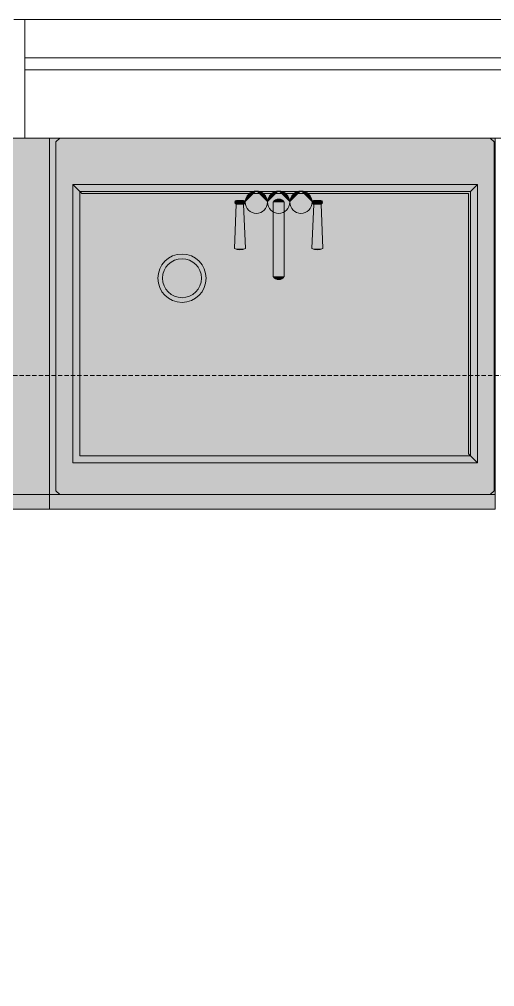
# Model space of a CAD drawing. Header units: inches. Extents: x 99 to 12024, y -5408 to 2559.
# Drawn here: x 7963.5 to 7995.5, y -4464.2 to -4399 of the extents above; entities that cross this region are included whole.
import ezdxf

# ---------------------------------------------------------------- set-up
doc = ezdxf.new("R2010")
doc.units = ezdxf.units.IN
doc.header["$LTSCALE"] = 96
doc.header["$MEASUREMENT"] = 0
doc.linetypes.add('Dash', pattern=[0.225, 0.15, -0.075])
doc.linetypes.add('Dot', pattern=[0.15, 0.075, -0.075])
for name, color, linetype, lineweight, true_color in [('Cabinets_  Base', 7, 'Dot', 5, 0xd4b6b5), ('Cabinets_ Countertops', 7, 'Continuous', 5, 0x804040), ('CAD_  Default', 7, 'Continuous', 18, 0x000000)]:
    doc.layers.add(name, color=color, linetype=linetype, lineweight=lineweight, true_color=true_color)
for name, color, linetype, lineweight in [('Doors', 5, 'Continuous', 5), ('Fixtures_ Interior', 231, 'Continuous', 0), ('Windows', 5, 'Continuous', 5)]:
    doc.layers.add(name, color=color, linetype=linetype, lineweight=lineweight)

# ---------------------------------------------------------------- blocks, each defined once
blk = doc.blocks.new('Plumbing_Sinks_Kitchen Sinks_With Fixtures_Apron Front_Rectangular Apron Front')
at = {"layer": 'Fixtures_ Interior', "color": 17, "lineweight": 0, "true_color": 0x804040, "transparency": 33554687}
blk.add_line((-13.138, 20.406), (-13.616, 20.885), dxfattribs=at)
for points in [[(-14.472, 24.013), (14.509, 24.013), (14.759, 23.763), (14.759, 0.26), (14.509, 0.01), (-14.472, 0.01), (-14.722, 0.26), (-14.722, 23.763)], [(-13.138, 20.406), (13.155, 20.406), (13.155, 2.613), (-13.138, 2.613)]]:
    blk.add_lwpolyline(points, close=True, dxfattribs=at)
blk.add_lwpolyline([(-13.616, 2.135), (-13.013, 2.738), (-13.013, 20.281), (13.03, 20.281), (13.634, 20.885), (13.634, 2.135), (-13.616, 2.135), (-13.616, 20.885), (13.634, 20.885)], dxfattribs=at)
for points in [[(-2.586, 19.57), (-2.461, 16.57, -0.236068), (-3.211, 16.57), (-3.086, 19.57)], [(-3.086, 19.57, -0.767327), (-3.073, 19.82), (-2.583, 19.82, -0.767327), (-2.57, 19.57)], [(-0.604, 19.695, -0.57735), (0.146, 19.695), (0.146, 14.695, -0.57735), (-0.604, 14.695)], [(2.128, 19.57), (2.628, 19.57), (2.753, 16.57, -0.236068), (2.003, 16.57)], [(2.117, 19.57, -0.767327), (2.129, 19.82), (2.62, 19.82, -0.767327), (2.633, 19.57)]]:
    blk.add_lwpolyline(points, format="xyb", close=True, dxfattribs=at)
for centre, radius in [((-1.729, 19.695), 0.75), ((-0.229, 19.695), 0.75), ((1.271, 19.695), 0.75), ((6.278, 14.576), 1.625), ((6.278, 14.576), 1.312)]:
    blk.add_circle(centre, radius, dxfattribs=at)
at = {"layer": 'Fixtures_ Interior', "color": 7, "lineweight": 0, "true_color": 0xffffff, "transparency": 33554687}
for points in [[(-14.472, 0.01), (-14.722, 0.26), (-14.472, 0.01), (-14.472, 24.013)], [(-14.472, 24.013), (-14.722, 0.26), (-14.472, 24.013), (-14.722, 23.763)], [(14.509, 24.013), (14.509, 0.01), (14.509, 24.013), (-14.472, 0.01)], [(-14.472, 24.013), (14.509, 24.013), (-14.472, 24.013), (-14.472, 0.01)], [(14.759, 23.763), (14.509, 0.01), (14.759, 23.763), (14.509, 24.013)], [(14.759, 0.26), (14.509, 0.01), (14.759, 0.26), (14.759, 23.763)], [(-13.138, 2.613), (-13.138, 20.406), (-13.138, 2.613), (13.155, 20.406)], [(13.155, 20.406), (13.155, 2.613), (13.155, 20.406), (-13.138, 2.613)], [(-1.729, 20.445), (-2.434, 19.951), (-2.479, 19.695), (-2.468, 19.825)], [(-1.729, 20.445), (-2.479, 19.695), (-2.434, 19.438), (-2.468, 19.564)], [(-1.729, 20.445), (-2.304, 20.177), (-2.434, 19.951), (-2.379, 20.07)], [(-1.729, 20.445), (-2.434, 19.438), (-2.304, 19.212), (-2.379, 19.32)], [(-1.729, 20.445), (-2.104, 20.344), (-2.304, 20.177), (-2.211, 20.269)], [(-1.729, 20.445), (-2.304, 19.212), (-2.104, 19.045), (-2.211, 19.12)], [(-1.729, 20.445), (-1.859, 20.433), (-2.104, 20.344), (-1.986, 20.399)], [(-1.729, 20.445), (-2.104, 19.045), (-1.859, 18.956), (-1.986, 18.99)], [(-1.729, 20.445), (-1.859, 18.956), (-1.599, 18.956), (-1.729, 18.945)], [(-1.729, 20.445), (-1.599, 18.956), (-1.354, 19.045), (-1.473, 18.99)], [(-1.729, 20.445), (-1.354, 19.045), (-1.155, 19.212), (-1.247, 19.12)], [(-1.729, 20.445), (-1.155, 19.212), (-1.024, 19.438), (-1.08, 19.32)], [(-1.729, 20.445), (-1.024, 19.438), (-0.979, 19.695), (-0.99, 19.564)], [(-1.729, 20.445), (-0.979, 19.695), (-1.024, 19.951), (-0.99, 19.825)], [(-1.729, 20.445), (-1.024, 19.951), (-1.155, 20.177), (-1.08, 20.07)], [(-1.729, 20.445), (-1.155, 20.177), (-1.354, 20.344), (-1.247, 20.269)], [(-1.729, 20.445), (-1.354, 20.344), (-1.599, 20.433), (-1.473, 20.399)], [(-0.229, 20.445), (-0.934, 19.951), (-0.979, 19.695), (-0.968, 19.825)], [(-0.229, 20.445), (-0.979, 19.695), (-0.934, 19.438), (-0.968, 19.564)], [(-0.229, 20.445), (-0.804, 20.177), (-0.934, 19.951), (-0.879, 20.07)], [(-0.229, 20.445), (-0.934, 19.438), (-0.804, 19.212), (-0.879, 19.32)], [(-0.229, 20.445), (-0.604, 20.344), (-0.804, 20.177), (-0.711, 20.269)], [(-0.229, 20.445), (-0.804, 19.212), (-0.604, 19.045), (-0.711, 19.12)], [(-0.229, 20.445), (-0.359, 20.433), (-0.604, 20.344), (-0.486, 20.399)], [(-0.229, 20.445), (-0.604, 19.045), (-0.359, 18.956), (-0.486, 18.99)], [(-0.229, 20.445), (-0.359, 18.956), (-0.099, 18.956), (-0.229, 18.945)], [(-0.229, 20.445), (-0.099, 18.956), (0.146, 19.045), (0.027, 18.99)], [(-0.229, 20.445), (0.146, 19.045), (0.345, 19.212), (0.253, 19.12)], [(-0.229, 20.445), (0.345, 19.212), (0.476, 19.438), (0.42, 19.32)], [(-0.229, 20.445), (0.476, 19.438), (0.521, 19.695), (0.51, 19.564)], [(-0.229, 20.445), (0.521, 19.695), (0.476, 19.951), (0.51, 19.825)], [(-0.229, 20.445), (0.476, 19.951), (0.345, 20.177), (0.42, 20.07)], [(-0.229, 20.445), (0.345, 20.177), (0.146, 20.344), (0.253, 20.269)], [(-0.229, 20.445), (0.146, 20.344), (-0.099, 20.433), (0.027, 20.399)], [(1.271, 20.445), (0.566, 19.951), (0.521, 19.695), (0.532, 19.825)], [(1.271, 20.445), (0.521, 19.695), (0.566, 19.438), (0.532, 19.564)], [(1.271, 20.445), (0.696, 20.177), (0.566, 19.951), (0.621, 20.07)], [(1.271, 20.445), (0.566, 19.438), (0.696, 19.212), (0.621, 19.32)], [(1.271, 20.445), (0.896, 20.344), (0.696, 20.177), (0.789, 20.269)], [(1.271, 20.445), (0.696, 19.212), (0.896, 19.045), (0.789, 19.12)], [(1.271, 20.445), (1.141, 20.433), (0.896, 20.344), (1.014, 20.399)], [(1.271, 20.445), (0.896, 19.045), (1.141, 18.956), (1.014, 18.99)], [(1.271, 20.445), (1.141, 18.956), (1.401, 18.956), (1.271, 18.945)], [(1.271, 20.445), (1.401, 18.956), (1.646, 19.045), (1.527, 18.99)], [(1.271, 20.445), (1.646, 19.045), (1.845, 19.212), (1.753, 19.12)], [(1.271, 20.445), (1.845, 19.212), (1.976, 19.438), (1.92, 19.32)], [(1.271, 20.445), (1.976, 19.438), (2.021, 19.695), (2.01, 19.564)], [(1.271, 20.445), (2.021, 19.695), (1.976, 19.951), (2.01, 19.825)], [(1.271, 20.445), (1.976, 19.951), (1.845, 20.177), (1.92, 20.07)], [(1.271, 20.445), (1.845, 20.177), (1.646, 20.344), (1.753, 20.269)], [(1.271, 20.445), (1.646, 20.344), (1.401, 20.433), (1.527, 20.399)], [(-2.461, 16.57), (-3.211, 16.57), (-2.461, 16.57), (-3.086, 19.57)], [(-3.176, 19.693), (-3.175, 19.71), (-3.176, 19.693), (-3.175, 19.676)], [(-3.086, 19.57), (-3.175, 19.676), (-3.086, 19.57), (-3.158, 19.758)], [(-3.175, 19.676), (-3.175, 19.71), (-3.175, 19.676), (-3.158, 19.758)], [(-3.175, 19.71), (-3.166, 19.742), (-3.175, 19.71), (-3.158, 19.758)], [(-3.171, 19.726), (-3.166, 19.742), (-3.171, 19.726), (-3.175, 19.71)], [(-3.158, 19.628), (-3.166, 19.643), (-3.158, 19.628), (-3.175, 19.676)], [(-3.096, 19.573), (-3.158, 19.628), (-3.096, 19.573), (-3.175, 19.676)], [(-3.171, 19.659), (-3.175, 19.676), (-3.171, 19.659), (-3.166, 19.643)], [(-3.096, 19.573), (-3.175, 19.676), (-3.096, 19.573), (-3.086, 19.57)], [(-3.158, 19.758), (-3.149, 19.772), (-3.158, 19.758), (-3.138, 19.785)], [(-3.086, 19.57), (-3.158, 19.758), (-3.086, 19.57), (-3.138, 19.785)], [(-3.138, 19.601), (-3.149, 19.614), (-3.138, 19.601), (-3.158, 19.628)], [(-3.096, 19.573), (-3.138, 19.601), (-3.096, 19.573), (-3.158, 19.628)], [(-3.138, 19.785), (-3.111, 19.805), (-3.138, 19.785), (-3.096, 19.813)], [(-3.086, 19.57), (-3.138, 19.785), (-3.086, 19.57), (-3.096, 19.813)], [(-3.125, 19.796), (-3.111, 19.805), (-3.125, 19.796), (-3.138, 19.785)], [(-3.096, 19.573), (-3.125, 19.59), (-3.096, 19.573), (-3.138, 19.601)], [(-3.111, 19.581), (-3.125, 19.59), (-3.111, 19.581), (-3.096, 19.573)], [(-3.096, 19.813), (-3.08, 19.818), (-3.096, 19.813), (-3.086, 19.57)], [(-3.073, 19.82), (-2.583, 19.82), (-3.073, 19.82), (-3.086, 19.57)], [(-3.086, 19.57), (-2.583, 19.82), (-3.086, 19.57), (-2.57, 19.57)], [(-3.086, 19.57), (-3.08, 19.818), (-3.086, 19.57), (-3.073, 19.82)], [(-3.086, 19.57), (-2.586, 19.57), (-3.086, 19.57), (-2.461, 16.57)], [(-2.583, 19.82), (-2.576, 19.818), (-2.583, 19.82), (-2.545, 19.805)], [(-2.545, 19.805), (-2.531, 19.796), (-2.545, 19.805), (-2.583, 19.82)], [(-2.583, 19.82), (-2.481, 19.676), (-2.583, 19.82), (-2.507, 19.614)], [(-2.481, 19.71), (-2.481, 19.676), (-2.481, 19.71), (-2.583, 19.82)], [(-2.49, 19.742), (-2.481, 19.71), (-2.49, 19.742), (-2.583, 19.82)], [(-2.583, 19.82), (-2.531, 19.796), (-2.583, 19.82), (-2.49, 19.742)], [(-2.583, 19.82), (-2.507, 19.614), (-2.583, 19.82), (-2.57, 19.57)], [(-2.576, 19.818), (-2.56, 19.813), (-2.576, 19.818), (-2.545, 19.805)], [(-2.507, 19.614), (-2.531, 19.59), (-2.507, 19.614), (-2.57, 19.57)], [(-2.531, 19.59), (-2.545, 19.581), (-2.531, 19.59), (-2.57, 19.57)], [(-2.545, 19.581), (-2.56, 19.573), (-2.545, 19.581), (-2.57, 19.57)], [(-2.518, 19.785), (-2.507, 19.772), (-2.518, 19.785), (-2.531, 19.796)], [(-2.531, 19.796), (-2.507, 19.772), (-2.531, 19.796), (-2.49, 19.742)], [(-2.518, 19.601), (-2.531, 19.59), (-2.518, 19.601), (-2.507, 19.614)], [(-2.498, 19.758), (-2.49, 19.742), (-2.498, 19.758), (-2.507, 19.772)], [(-2.481, 19.676), (-2.49, 19.643), (-2.481, 19.676), (-2.507, 19.614)], [(-2.498, 19.628), (-2.507, 19.614), (-2.498, 19.628), (-2.49, 19.643)], [(-2.485, 19.726), (-2.481, 19.71), (-2.485, 19.726), (-2.49, 19.742)], [(-2.485, 19.659), (-2.49, 19.643), (-2.485, 19.659), (-2.481, 19.676)], [(-2.48, 19.693), (-2.481, 19.676), (-2.48, 19.693), (-2.481, 19.71)], [(-0.573, 19.742), (-0.013, 19.853), (-0.573, 19.742), (-0.604, 19.695)], [(-0.604, 19.695), (-0.013, 19.853), (-0.604, 19.695), (0.077, 19.784)], [(0.077, 19.784), (0.114, 19.742), (0.077, 19.784), (-0.604, 19.695)], [(-0.604, 19.695), (0.114, 19.742), (-0.604, 19.695), (0.146, 19.695)], [(0.146, 19.695), (0.146, 14.695), (0.146, 19.695), (-0.604, 14.695)], [(-0.604, 19.695), (0.146, 19.695), (-0.604, 19.695), (-0.604, 14.695)], [(-0.535, 19.784), (-0.395, 19.878), (-0.535, 19.784), (-0.573, 19.742)], [(-0.573, 19.742), (-0.395, 19.878), (-0.573, 19.742), (-0.063, 19.878)], [(-0.063, 19.878), (-0.013, 19.853), (-0.063, 19.878), (-0.573, 19.742)], [(-0.493, 19.822), (-0.395, 19.878), (-0.493, 19.822), (-0.535, 19.784)], [(-0.446, 19.853), (-0.395, 19.878), (-0.446, 19.853), (-0.493, 19.822)], [(-0.395, 19.878), (-0.341, 19.896), (-0.395, 19.878), (-0.229, 19.911)], [(-0.395, 19.878), (-0.229, 19.911), (-0.395, 19.878), (-0.063, 19.878)], [(-0.341, 19.896), (-0.286, 19.907), (-0.341, 19.896), (-0.229, 19.911)], [(-0.229, 19.911), (-0.173, 19.907), (-0.229, 19.911), (-0.117, 19.896)], [(-0.229, 19.911), (-0.117, 19.896), (-0.229, 19.911), (-0.063, 19.878)], [(-0.013, 19.853), (0.035, 19.822), (-0.013, 19.853), (0.077, 19.784)], [(2.003, 16.57), (2.128, 19.57), (2.003, 16.57), (2.628, 19.57)], [(2.628, 19.57), (2.753, 16.57), (2.628, 19.57), (2.003, 16.57)], [(2.028, 19.71), (2.078, 19.796), (2.028, 19.71), (2.027, 19.693)], [(2.027, 19.693), (2.078, 19.796), (2.027, 19.693), (2.028, 19.676)], [(2.032, 19.659), (2.028, 19.676), (2.032, 19.659), (2.078, 19.796)], [(2.032, 19.726), (2.078, 19.796), (2.032, 19.726), (2.028, 19.71)], [(2.078, 19.796), (2.123, 19.818), (2.078, 19.796), (2.032, 19.659)], [(2.032, 19.659), (2.123, 19.818), (2.032, 19.659), (2.078, 19.59)], [(2.032, 19.726), (2.045, 19.758), (2.032, 19.726), (2.078, 19.796)], [(2.032, 19.726), (2.037, 19.742), (2.032, 19.726), (2.045, 19.758)], [(2.078, 19.59), (2.037, 19.643), (2.078, 19.59), (2.032, 19.659)], [(2.045, 19.628), (2.037, 19.643), (2.045, 19.628), (2.078, 19.59)], [(2.054, 19.772), (2.078, 19.796), (2.054, 19.772), (2.045, 19.758)], [(2.065, 19.601), (2.054, 19.614), (2.065, 19.601), (2.045, 19.628)], [(2.078, 19.59), (2.065, 19.601), (2.078, 19.59), (2.045, 19.628)], [(2.065, 19.785), (2.078, 19.796), (2.065, 19.785), (2.054, 19.772)], [(2.078, 19.59), (2.123, 19.818), (2.078, 19.59), (2.117, 19.57)], [(2.092, 19.805), (2.123, 19.818), (2.092, 19.805), (2.078, 19.796)], [(2.092, 19.581), (2.078, 19.59), (2.092, 19.581), (2.117, 19.57)], [(2.107, 19.813), (2.123, 19.818), (2.107, 19.813), (2.092, 19.805)], [(2.117, 19.57), (2.107, 19.573), (2.117, 19.57), (2.092, 19.581)], [(2.129, 19.82), (2.62, 19.82), (2.129, 19.82), (2.117, 19.57)], [(2.117, 19.57), (2.62, 19.82), (2.117, 19.57), (2.633, 19.57)], [(2.117, 19.57), (2.123, 19.818), (2.117, 19.57), (2.129, 19.82)], [(2.627, 19.818), (2.643, 19.813), (2.627, 19.818), (2.62, 19.82)], [(2.62, 19.82), (2.643, 19.813), (2.62, 19.82), (2.658, 19.805)], [(2.721, 19.71), (2.721, 19.676), (2.721, 19.71), (2.62, 19.82)], [(2.718, 19.726), (2.721, 19.71), (2.718, 19.726), (2.62, 19.82)], [(2.62, 19.82), (2.658, 19.805), (2.62, 19.82), (2.718, 19.726)], [(2.721, 19.676), (2.633, 19.57), (2.721, 19.676), (2.62, 19.82)], [(2.658, 19.581), (2.633, 19.57), (2.658, 19.581), (2.721, 19.676)], [(2.658, 19.581), (2.643, 19.573), (2.658, 19.581), (2.633, 19.57)], [(2.658, 19.805), (2.672, 19.796), (2.658, 19.805), (2.705, 19.758)], [(2.705, 19.758), (2.713, 19.742), (2.705, 19.758), (2.658, 19.805)], [(2.658, 19.805), (2.713, 19.742), (2.658, 19.805), (2.718, 19.726)], [(2.721, 19.676), (2.672, 19.59), (2.721, 19.676), (2.658, 19.581)], [(2.685, 19.785), (2.696, 19.772), (2.685, 19.785), (2.672, 19.796)], [(2.672, 19.796), (2.696, 19.772), (2.672, 19.796), (2.705, 19.758)], [(2.705, 19.628), (2.672, 19.59), (2.705, 19.628), (2.721, 19.676)], [(2.705, 19.628), (2.696, 19.614), (2.705, 19.628), (2.672, 19.59)], [(2.685, 19.601), (2.672, 19.59), (2.685, 19.601), (2.696, 19.614)], [(2.721, 19.676), (2.713, 19.643), (2.721, 19.676), (2.705, 19.628)], [(2.718, 19.659), (2.713, 19.643), (2.718, 19.659), (2.721, 19.676)], [(2.723, 19.693), (2.721, 19.676), (2.723, 19.693), (2.721, 19.71)], [(-2.945, 16.488), (-3.211, 16.57), (-2.945, 16.488), (-2.726, 16.488)], [(-2.726, 16.488), (-3.211, 16.57), (-2.726, 16.488), (-2.461, 16.57)], [(-2.945, 16.488), (-3.053, 16.51), (-2.945, 16.488), (-3.211, 16.57)], [(-3.157, 16.545), (-3.211, 16.57), (-3.157, 16.545), (-3.053, 16.51)], [(-2.726, 16.488), (-2.836, 16.481), (-2.726, 16.488), (-2.945, 16.488)], [(-2.461, 16.57), (-2.619, 16.51), (-2.461, 16.57), (-2.726, 16.488)], [(-2.515, 16.545), (-2.619, 16.51), (-2.515, 16.545), (-2.461, 16.57)], [(2.003, 16.57), (2.753, 16.57), (2.003, 16.57), (2.487, 16.488)], [(2.487, 16.488), (2.268, 16.488), (2.487, 16.488), (2.003, 16.57)], [(2.003, 16.57), (2.268, 16.488), (2.003, 16.57), (2.161, 16.51)], [(2.161, 16.51), (2.057, 16.545), (2.161, 16.51), (2.003, 16.57)], [(2.378, 16.481), (2.268, 16.488), (2.378, 16.481), (2.487, 16.488)], [(2.753, 16.57), (2.595, 16.51), (2.753, 16.57), (2.487, 16.488)], [(2.698, 16.545), (2.595, 16.51), (2.698, 16.545), (2.753, 16.57)], [(-0.573, 14.647), (-0.604, 14.695), (-0.573, 14.647), (-0.395, 14.511)], [(-0.395, 14.511), (-0.604, 14.695), (-0.395, 14.511), (0.146, 14.695)], [(-0.395, 14.511), (-0.493, 14.567), (-0.395, 14.511), (-0.573, 14.647)], [(-0.493, 14.567), (-0.535, 14.605), (-0.493, 14.567), (-0.573, 14.647)], [(-0.395, 14.511), (-0.446, 14.536), (-0.395, 14.511), (-0.493, 14.567)], [(0.146, 14.695), (-0.229, 14.478), (0.146, 14.695), (-0.395, 14.511)], [(-0.286, 14.482), (-0.341, 14.493), (-0.286, 14.482), (-0.395, 14.511)], [(-0.229, 14.478), (-0.286, 14.482), (-0.229, 14.478), (-0.395, 14.511)], [(0.146, 14.695), (-0.013, 14.536), (0.146, 14.695), (-0.229, 14.478)], [(-0.013, 14.536), (-0.117, 14.493), (-0.013, 14.536), (-0.229, 14.478)], [(-0.173, 14.482), (-0.229, 14.478), (-0.173, 14.482), (-0.117, 14.493)], [(-0.063, 14.511), (-0.117, 14.493), (-0.063, 14.511), (-0.013, 14.536)], [(0.035, 14.567), (-0.013, 14.536), (0.035, 14.567), (0.146, 14.695)], [(0.146, 14.695), (0.077, 14.605), (0.146, 14.695), (0.035, 14.567)], [(0.114, 14.647), (0.077, 14.605), (0.114, 14.647), (0.146, 14.695)]]:
    blk.add_solid(points, dxfattribs=at)

msp = doc.modelspace()

# ---------------------------------------------------------------- linework, layer by layer
at = {"layer": 'Cabinets_  Base', "transparency": 33554687}
for p, q in [((7923.523, -4407), (7965.523, -4407)), ((7965.523, -4431), (7965.523, -4407)), ((7965.523, -4407), (7995.523, -4407)), ((7965.523, -4431), (7965.523, -4407)), ((7965.523, -4407), (7965.523, -4431)), ((7965.523, -4431), (7947.523, -4431)), ((7995.523, -4431), (7965.523, -4431))]:
    msp.add_line(p, q, dxfattribs=at)
for points in [[(7923.523, -4449), (7923.523, -4407), (7965.523, -4407), (7965.523, -4431), (7947.523, -4431), (7947.523, -4449)], [(7965.523, -4407), (7995.523, -4407), (7995.523, -4431), (7965.523, -4431)]]:
    msp.add_lwpolyline(points, close=True, dxfattribs=at)
at = {"layer": 'Cabinets_  Base', "color": 252, "true_color": 0x949494, "transparency": 33554623}
for points in [[(7965.523, -4407), (7947.523, -4431), (7965.523, -4407), (7923.523, -4407)], [(7965.523, -4431), (7947.523, -4431), (7965.523, -4431), (7965.523, -4407)], [(7965.523, -4431), (7965.523, -4407), (7965.523, -4431), (7995.523, -4407)], [(7995.523, -4407), (7995.523, -4431), (7995.523, -4407), (7965.523, -4431)]]:
    msp.add_solid(points, dxfattribs=at)
at = {"layer": 'Cabinets_ Countertops', "transparency": 33554687}
for points in [[(7923.523, -4407), (7965.523, -4407), (7965.523, -4432), (7948.523, -4432), (7948.523, -4467), (7923.523, -4467)], [(7965.523, -4407), (7995.523, -4407), (7995.523, -4432), (7965.523, -4432)]]:
    msp.add_lwpolyline(points, close=True, dxfattribs=at)
at = {"layer": 'CAD_  Default', "transparency": 33554687}
for points in [[(7923.523, -4407), (7965.523, -4407), (7965.523, -4432), (7948.523, -4432), (7948.523, -4467), (7923.523, -4467)], [(7965.523, -4407), (7995.523, -4407), (7995.523, -4432), (7965.523, -4432)]]:
    msp.add_lwpolyline(points, close=True, dxfattribs=at)
at = {"layer": 'CAD_  Default', "color": 252, "true_color": 0x949494, "transparency": 33554623}
for points in [[(7923.523, -4407), (7965.523, -4407), (7923.523, -4407), (7948.523, -4432)], [(7965.523, -4407), (7965.523, -4432), (7965.523, -4407), (7948.523, -4432)], [(7965.523, -4432), (7965.523, -4407), (7965.523, -4432), (7995.523, -4407)], [(7995.523, -4407), (7995.523, -4432), (7995.523, -4407), (7965.523, -4432)]]:
    msp.add_solid(points, dxfattribs=at)
at = {"layer": 'Doors', "linetype": 'Dash', "ltscale": 0.02, "transparency": 33554687}
msp.add_line((7915.116, -4423), (9355.116, -4423), dxfattribs=at)
at = {"layer": 'Windows', "transparency": 33554687}
for p, q in [((7963.116, -4399), (7999.116, -4399)), ((7963.866, -4399), (7963.116, -4399)), ((7963.866, -4399), (7963.866, -4407)), ((7998.366, -4401.6), (7963.866, -4401.6)), ((7998.366, -4402.4), (7963.866, -4402.4)), ((7963.116, -4407), (7999.116, -4407)), ((7963.866, -4407), (7963.116, -4407))]:
    msp.add_line(p, q, dxfattribs=at)

# ---------------------------------------------------------------- block references
at = {"layer": 'Fixtures_ Interior', "transparency": 33554687, "xscale": -1}
msp.add_blockref('Plumbing_Sinks_Kitchen Sinks_With Fixtures_Apron Front_Rectangular Apron Front', (7980.716, -4431.013), dxfattribs=at)

doc.saveas('drawing.dxf')
